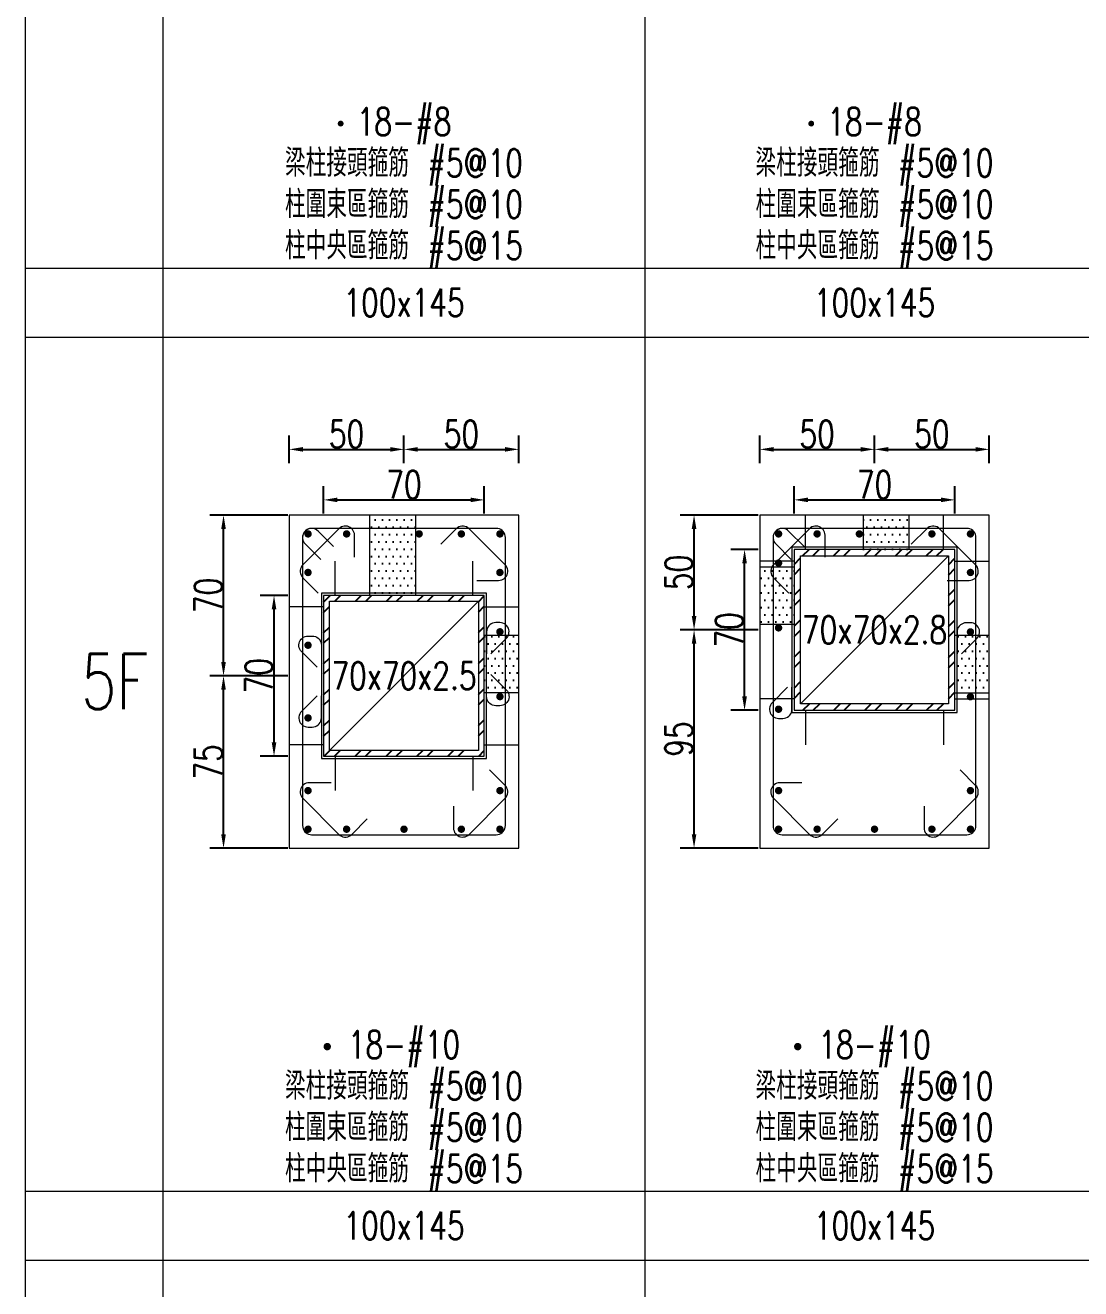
# Model space of a CAD drawing. Header units: millimetres. Extents: x 0 to 3905, y 0 to 8880.
# Drawn here: x 0 to 460, y 1596 to 2146 of the extents above; entities that cross this region are included whole.
import ezdxf
from ezdxf.enums import TextEntityAlignment as Align

# ---------------------------------------------------------------- set-up
doc = ezdxf.new("R2010")
doc.units = ezdxf.units.MM
doc.layers.get('DEFPOINTS').update_dxf_attribs({"color": 3})
for name, color, linetype in [('Hatch線', 6, 'Continuous'), ('TC-鋼粱', 132, 'Continuous'), ('主筋斷面', 2, 'Continuous'), ('文字-主筋根數', 7, 'Continuous'), ('文字-剪力筋 中央區', 7, 'Continuous'), ('文字-剪力筋-BC', 7, 'Continuous'), ('文字-剪力筋-圍束區', 7, 'Continuous'), ('文字-斷面尺寸', 7, 'Continuous'), ('文字-樓群名稱', 7, 'Continuous'), ('文字-輔助字', 7, 'Continuous'), ('柱斷面線', 4, 'Continuous'), ('標註字', 4, 'Continuous'), ('箍筋線', 1, 'Continuous'), ('網格線', 7, 'Continuous'), ('鋼柱', 11, 'Continuous')]:
    doc.layers.add(name, color=color, linetype=linetype)
doc.styles.add('note', font='txt.shx', dxfattribs={"width": 0.75, "height": 12})
doc.styles.add('txt', font='txt.shx', dxfattribs={"height": 0.2, "bigfont": 'chineset.shx'})
doc.dimstyles.new('RCAD_DIM', dxfattribs={"dimtxt": 12, "dimasz": 6, "dimexe": 6, "dimexo": 0.625, "dimtad": 1, "dimdec": 0, "dimdsep": 46, "dimtxsty": 'note', "dimcen": 2.5, "dimclrd": 256, "dimclre": 256, "dimclrt": 256, "dimadec": 0, "dimazin": 0, "dimtfac": 1, "dimtmove": 0, "dimatfit": 3, "dimfxl": 0, "dimtolj": 1, "dimarcsym": 0})

# ---------------------------------------------------------------- blocks, each defined once
blk = doc.blocks.new('*D42')
at = {"layer": 'DEFPOINTS', "color": 0}
for p in [(200, 1939.12), (130, 1932.5), (200, 1932.5)]:
    blk.add_point(p, dxfattribs=at)
at = {"layer": '標註字', "lineweight": -2}
for p, q in [((130, 1933.12), (130, 1945.12)), ((200, 1933.12), (200, 1945.12)), ((136, 1939.12), (194, 1939.12))]:
    blk.add_line(p, q, dxfattribs=at)
at = {"layer": '標註字'}
for points in [[(136, 1940.12), (136, 1938.12), (130, 1939.12)], [(194, 1938.12), (194, 1940.12), (200, 1939.12)]]:
    blk.add_solid(points, dxfattribs=at)
at = {"layer": '標註字', "insert": (165, 1945.75), "char_height": 12, "attachment_point": 5, "style": 'note'}
blk.add_mtext('\\A1;70', dxfattribs=at)
blk = doc.blocks.new('*D43')
at = {"layer": 'DEFPOINTS', "color": 0}
for p in [(108.38, 1897.5), (115, 1897.5), (115, 1827.5)]:
    blk.add_point(p, dxfattribs=at)
at = {"layer": '標註字', "lineweight": -2}
for p, q in [((114.38, 1897.5), (102.38, 1897.5)), ((108.38, 1833.5), (108.38, 1891.5)), ((114.38, 1827.5), (102.38, 1827.5))]:
    blk.add_line(p, q, dxfattribs=at)
at = {"layer": '標註字'}
for points in [[(109.38, 1891.5), (107.38, 1891.5), (108.38, 1897.5)], [(107.38, 1833.5), (109.38, 1833.5), (108.38, 1827.5)]]:
    blk.add_solid(points, dxfattribs=at)
at = {"layer": '標註字', "insert": (101.75, 1862.5), "char_height": 12, "attachment_point": 5, "rotation": 90, "style": 'note'}
blk.add_mtext('\\A1;70', dxfattribs=at)
blk = doc.blocks.new('*D44')
at = {"layer": 'DEFPOINTS', "color": 0}
for p in [(165, 1961.12), (115, 1954.5), (165, 1954.5)]:
    blk.add_point(p, dxfattribs=at)
at = {"layer": '標註字', "lineweight": -2}
for p, q in [((115, 1955.12), (115, 1967.12)), ((165, 1955.12), (165, 1967.12)), ((121, 1961.12), (159, 1961.12))]:
    blk.add_line(p, q, dxfattribs=at)
at = {"layer": '標註字'}
for points in [[(121, 1962.12), (121, 1960.12), (115, 1961.12)], [(159, 1960.12), (159, 1962.12), (165, 1961.12)]]:
    blk.add_solid(points, dxfattribs=at)
at = {"layer": '標註字', "insert": (140, 1967.75), "char_height": 12, "attachment_point": 5, "style": 'note'}
blk.add_mtext('\\A1;50', dxfattribs=at)
blk = doc.blocks.new('*D45')
at = {"layer": 'DEFPOINTS', "color": 0}
for p in [(215, 1961.12), (165, 1954.5), (215, 1954.5)]:
    blk.add_point(p, dxfattribs=at)
at = {"layer": '標註字', "lineweight": -2}
for p, q in [((165, 1955.12), (165, 1967.12)), ((215, 1955.12), (215, 1967.12)), ((171, 1961.12), (209, 1961.12))]:
    blk.add_line(p, q, dxfattribs=at)
at = {"layer": '標註字'}
for points in [[(171, 1962.12), (171, 1960.12), (165, 1961.12)], [(209, 1960.12), (209, 1962.12), (215, 1961.12)]]:
    blk.add_solid(points, dxfattribs=at)
at = {"layer": '標註字', "insert": (190, 1967.75), "char_height": 12, "attachment_point": 5, "style": 'note'}
blk.add_mtext('\\A1;50', dxfattribs=at)
blk = doc.blocks.new('*D46')
at = {"layer": 'DEFPOINTS', "color": 0}
for p in [(86.38, 1862.5), (115, 1862.5), (115, 1787.5)]:
    blk.add_point(p, dxfattribs=at)
at = {"layer": '標註字', "lineweight": -2}
for p, q in [((114.38, 1862.5), (80.38, 1862.5)), ((86.38, 1793.5), (86.38, 1856.5)), ((114.38, 1787.5), (80.38, 1787.5))]:
    blk.add_line(p, q, dxfattribs=at)
at = {"layer": '標註字'}
for points in [[(87.38, 1856.5), (85.38, 1856.5), (86.38, 1862.5)], [(85.38, 1793.5), (87.38, 1793.5), (86.38, 1787.5)]]:
    blk.add_solid(points, dxfattribs=at)
at = {"layer": '標註字', "insert": (79.75, 1825), "char_height": 12, "attachment_point": 5, "rotation": 90, "style": 'note'}
blk.add_mtext('\\A1;75', dxfattribs=at)
blk = doc.blocks.new('*D47')
at = {"layer": 'DEFPOINTS', "color": 0}
for p in [(86.38, 1932.5), (115, 1932.5), (115, 1862.5)]:
    blk.add_point(p, dxfattribs=at)
at = {"layer": '標註字', "lineweight": -2}
for p, q in [((114.38, 1932.5), (80.38, 1932.5)), ((86.38, 1868.5), (86.38, 1926.5)), ((114.38, 1862.5), (80.38, 1862.5))]:
    blk.add_line(p, q, dxfattribs=at)
at = {"layer": '標註字'}
for points in [[(87.38, 1926.5), (85.38, 1926.5), (86.38, 1932.5)], [(85.38, 1868.5), (87.38, 1868.5), (86.38, 1862.5)]]:
    blk.add_solid(points, dxfattribs=at)
at = {"layer": '標註字', "insert": (79.75, 1897.5), "char_height": 12, "attachment_point": 5, "rotation": 90, "style": 'note'}
blk.add_mtext('\\A1;70', dxfattribs=at)
blk = doc.blocks.new('Circle_Filled')
at = {"const_width": 0.5}
blk.add_lwpolyline([(-0.25, 0, 1), (0.25, 0, 1)], format="xyb", close=True, dxfattribs=at)
blk = doc.blocks.new('*D174')
at = {"layer": 'DEFPOINTS', "color": 0}
for p in [(405, 1939.12), (335, 1932.5), (405, 1932.5)]:
    blk.add_point(p, dxfattribs=at)
at = {"layer": '標註字', "lineweight": -2}
for p, q in [((335, 1933.12), (335, 1945.12)), ((405, 1933.12), (405, 1945.12)), ((341, 1939.12), (399, 1939.12))]:
    blk.add_line(p, q, dxfattribs=at)
at = {"layer": '標註字'}
for points in [[(341, 1940.12), (341, 1938.12), (335, 1939.12)], [(399, 1938.12), (399, 1940.12), (405, 1939.12)]]:
    blk.add_solid(points, dxfattribs=at)
at = {"layer": '標註字', "insert": (370, 1945.75), "char_height": 12, "attachment_point": 5, "style": 'note'}
blk.add_mtext('\\A1;70', dxfattribs=at)
blk = doc.blocks.new('*D175')
at = {"layer": 'DEFPOINTS', "color": 0}
for p in [(313.38, 1917.5), (320, 1917.5), (320, 1847.5)]:
    blk.add_point(p, dxfattribs=at)
at = {"layer": '標註字', "lineweight": -2}
for p, q in [((319.38, 1917.5), (307.38, 1917.5)), ((313.38, 1853.5), (313.38, 1911.5)), ((319.38, 1847.5), (307.38, 1847.5))]:
    blk.add_line(p, q, dxfattribs=at)
at = {"layer": '標註字'}
for points in [[(314.38, 1911.5), (312.38, 1911.5), (313.38, 1917.5)], [(312.38, 1853.5), (314.38, 1853.5), (313.38, 1847.5)]]:
    blk.add_solid(points, dxfattribs=at)
at = {"layer": '標註字', "insert": (306.75, 1882.5), "char_height": 12, "attachment_point": 5, "rotation": 90, "style": 'note'}
blk.add_mtext('\\A1;70', dxfattribs=at)
blk = doc.blocks.new('*D176')
at = {"layer": 'DEFPOINTS', "color": 0}
for p in [(370, 1961.12), (320, 1954.5), (370, 1954.5)]:
    blk.add_point(p, dxfattribs=at)
at = {"layer": '標註字', "lineweight": -2}
for p, q in [((320, 1955.12), (320, 1967.12)), ((370, 1955.12), (370, 1967.12)), ((326, 1961.12), (364, 1961.12))]:
    blk.add_line(p, q, dxfattribs=at)
at = {"layer": '標註字'}
for points in [[(326, 1962.12), (326, 1960.12), (320, 1961.12)], [(364, 1960.12), (364, 1962.12), (370, 1961.12)]]:
    blk.add_solid(points, dxfattribs=at)
at = {"layer": '標註字', "insert": (345, 1967.75), "char_height": 12, "attachment_point": 5, "style": 'note'}
blk.add_mtext('\\A1;50', dxfattribs=at)
blk = doc.blocks.new('*D177')
at = {"layer": 'DEFPOINTS', "color": 0}
for p in [(420, 1961.12), (370, 1954.5), (420, 1954.5)]:
    blk.add_point(p, dxfattribs=at)
at = {"layer": '標註字', "lineweight": -2}
for p, q in [((370, 1955.12), (370, 1967.12)), ((420, 1955.12), (420, 1967.12)), ((376, 1961.12), (414, 1961.12))]:
    blk.add_line(p, q, dxfattribs=at)
at = {"layer": '標註字'}
for points in [[(376, 1962.12), (376, 1960.12), (370, 1961.12)], [(414, 1960.12), (414, 1962.12), (420, 1961.12)]]:
    blk.add_solid(points, dxfattribs=at)
at = {"layer": '標註字', "insert": (395, 1967.75), "char_height": 12, "attachment_point": 5, "style": 'note'}
blk.add_mtext('\\A1;50', dxfattribs=at)
blk = doc.blocks.new('*D178')
at = {"layer": 'DEFPOINTS', "color": 0}
for p in [(291.38, 1882.5), (320, 1882.5), (320, 1787.5)]:
    blk.add_point(p, dxfattribs=at)
at = {"layer": '標註字', "lineweight": -2}
for p, q in [((319.38, 1882.5), (285.38, 1882.5)), ((291.38, 1793.5), (291.38, 1876.5)), ((319.38, 1787.5), (285.38, 1787.5))]:
    blk.add_line(p, q, dxfattribs=at)
at = {"layer": '標註字'}
for points in [[(292.38, 1876.5), (290.38, 1876.5), (291.38, 1882.5)], [(290.38, 1793.5), (292.38, 1793.5), (291.38, 1787.5)]]:
    blk.add_solid(points, dxfattribs=at)
at = {"layer": '標註字', "insert": (284.75, 1835), "char_height": 12, "attachment_point": 5, "rotation": 90, "style": 'note'}
blk.add_mtext('\\A1;95', dxfattribs=at)
blk = doc.blocks.new('*D179')
at = {"layer": 'DEFPOINTS', "color": 0}
for p in [(291.38, 1932.5), (320, 1932.5), (320, 1882.5)]:
    blk.add_point(p, dxfattribs=at)
at = {"layer": '標註字', "lineweight": -2}
for p, q in [((319.38, 1932.5), (285.38, 1932.5)), ((291.38, 1888.5), (291.38, 1926.5)), ((319.38, 1882.5), (285.38, 1882.5))]:
    blk.add_line(p, q, dxfattribs=at)
at = {"layer": '標註字'}
for points in [[(292.38, 1926.5), (290.38, 1926.5), (291.38, 1932.5)], [(290.38, 1888.5), (292.38, 1888.5), (291.38, 1882.5)]]:
    blk.add_solid(points, dxfattribs=at)
at = {"layer": '標註字', "insert": (284.75, 1907.5), "char_height": 12, "attachment_point": 5, "rotation": 90, "style": 'note'}
blk.add_mtext('\\A1;50', dxfattribs=at)

msp = doc.modelspace()

# ---------------------------------------------------------------- hatches: boundary and pattern name
at = {"layer": 'Hatch線'}
h = msp.add_hatch(dxfattribs=at)
h.set_pattern_fill('ANSI32', color=256, style=0)
h.paths.add_polyline_path([(335, 1847.5), (405, 1847.5), (405, 1917.5), (335, 1917.5)], flags=17)
h.paths.add_polyline_path([(337.8, 1850.3), (337.8, 1914.7), (402.2, 1914.7), (402.2, 1850.3)])
h = msp.add_hatch(dxfattribs=at)
h.set_pattern_fill('ANSI32', color=256, style=0)
h.paths.add_polyline_path([(130, 1827.5), (200, 1827.5), (200, 1897.5), (130, 1897.5)], flags=17)
h.paths.add_polyline_path([(132.5, 1830), (132.5, 1895), (197.5, 1895), (197.5, 1830)])
at = {"layer": 'TC-鋼粱'}
h = msp.add_hatch(dxfattribs=at)
h.set_pattern_fill('DOTS', color=256, scale=2, style=0)
h.paths.add_polyline_path([(170, 1932.5), (150, 1932.5), (150, 1897.5), (170, 1897.5)], flags=17)
h = msp.add_hatch(dxfattribs=at)
h.set_pattern_fill('DOTS', color=256, scale=2, style=0)
h.paths.add_polyline_path([(385, 1932.5), (365, 1932.5), (365, 1917.5), (385, 1917.5)], flags=17)
h = msp.add_hatch(dxfattribs=at)
h.set_pattern_fill('DOTS', color=256, scale=2, style=0)
h.paths.add_polyline_path([(320, 1910), (320, 1885), (335, 1885), (335, 1910)], flags=17)
h = msp.add_hatch(dxfattribs=at)
h.set_pattern_fill('DOTS', color=256, scale=2, style=0)
h.paths.add_polyline_path([(215, 1855.06), (215, 1880.06), (200, 1880.06), (200, 1855.06)], flags=17)
h = msp.add_hatch(dxfattribs=at)
h.set_pattern_fill('DOTS', color=256, scale=2, style=0)
h.paths.add_polyline_path([(420, 1855), (420, 1880), (405, 1880), (405, 1855)], flags=17)

# ---------------------------------------------------------------- linework, layer by layer
at = {"layer": 'DEFPOINTS', "lineweight": 5}
for points in [[(340, 1917.5), (340, 1932.5)], [(400, 1917.5), (400, 1932.5)], [(335, 1846.5), (406, 1846.5), (406, 1918.5), (334, 1918.5), (334, 1846.5), (335, 1846.5)], [(135, 1897.5), (135, 1912.5)], [(195, 1897.5), (195, 1912.5)], [(335, 1912.5), (320, 1912.5)], [(337.8, 1850.3), (402.2, 1914.7)], [(405, 1912.5), (420, 1912.5)], [(130, 1826.5), (201, 1826.5), (201, 1898.5), (129, 1898.5), (129, 1826.5), (130, 1826.5)], [(132.5, 1830), (197.5, 1895)], [(130, 1892.5), (115, 1892.5)], [(200, 1892.5), (215, 1892.5)], [(335, 1852.5), (320, 1852.5)], [(405, 1852.5), (420, 1852.5)], [(340, 1847.5), (340, 1832.5)], [(400, 1847.5), (400, 1832.5)], [(130, 1832.5), (115, 1832.5)], [(200, 1832.5), (215, 1832.5)], [(135, 1827.5), (135, 1812.5)], [(195, 1827.5), (195, 1812.5)]]:
    msp.add_lwpolyline(points, dxfattribs=at)
at = {"layer": 'TC-鋼粱', "lineweight": 5}
for points in [[(150, 1932.5), (150, 1897.5)], [(170, 1932.5), (170, 1897.5)], [(365, 1932.5), (365, 1917.5)], [(385, 1932.5), (385, 1917.5)], [(320, 1910), (335, 1910)], [(320, 1885), (335, 1885)], [(215, 1880.06), (200, 1880.06)], [(420, 1880), (405, 1880)], [(215, 1855.06), (200, 1855.06)], [(420, 1855), (405, 1855)]]:
    msp.add_lwpolyline(points, dxfattribs=at)
at = {"layer": '柱斷面線', "lineweight": 5}
for points in [[(115, 1787.5), (215, 1787.5), (215, 1932.5), (115, 1932.5), (115, 1787.5)], [(320, 1787.5), (420, 1787.5), (420, 1932.5), (320, 1932.5), (320, 1787.5)]]:
    msp.add_lwpolyline(points, dxfattribs=at)
at = {"layer": '箍筋線', "lineweight": 5}
for points in [[(143.43, 1914.21), (143.43, 1923.75), (143.37, 1924.42), (143.2, 1925.06), (142.93, 1925.67), (142.56, 1926.23), (142.1, 1926.72), (141.57, 1927.12), (140.97, 1927.42), (140.34, 1927.63), (139.67, 1927.72), (139.01, 1927.7), (138.35, 1927.57), (137.73, 1927.33), (137.15, 1926.99), (136.64, 1926.56), (120.94, 1910.86), (120.49, 1910.33), (120.15, 1909.73), (119.91, 1909.08), (119.79, 1908.39), (119.79, 1907.7), (119.91, 1907.02), (120.15, 1906.37), (120.49, 1905.77), (120.94, 1905.24), (127.68, 1898.49)], [(134.33, 1918.79), (127.58, 1925.54), (127.07, 1925.97), (126.49, 1926.31), (125.87, 1926.55), (125.22, 1926.68), (124.55, 1926.7), (123.89, 1926.61), (123.25, 1926.4), (122.66, 1926.1), (122.12, 1925.69), (121.66, 1925.21), (121.29, 1924.65), (121.02, 1924.04), (120.85, 1923.4), (120.79, 1922.73), (120.79, 1797.27), (120.86, 1796.58), (121.03, 1795.91), (121.33, 1795.28), (121.72, 1794.71), (122.21, 1794.22), (122.78, 1793.83), (123.41, 1793.53), (124.08, 1793.36), (124.77, 1793.29), (205.23, 1793.29), (205.92, 1793.36), (206.59, 1793.53), (207.22, 1793.83), (207.79, 1794.22), (208.28, 1794.71), (208.67, 1795.28), (208.97, 1795.91), (209.14, 1796.58), (209.21, 1797.27), (209.21, 1922.73), (209.14, 1923.42), (208.97, 1924.09), (208.67, 1924.72), (208.28, 1925.29), (207.79, 1925.78), (207.22, 1926.17), (206.59, 1926.47), (205.92, 1926.64), (205.23, 1926.71), (124.77, 1926.71), (124.1, 1926.65), (123.46, 1926.48), (122.85, 1926.21), (122.29, 1925.84), (121.81, 1925.38), (121.4, 1924.84), (121.1, 1924.25), (120.89, 1923.61), (120.8, 1922.95), (120.82, 1922.28), (120.95, 1921.63), (121.19, 1921.01), (121.53, 1920.43), (121.96, 1919.92), (128.71, 1913.17)], [(196.71, 1904.07), (206.25, 1904.07), (206.92, 1904.13), (207.56, 1904.3), (208.17, 1904.57), (208.73, 1904.94), (209.22, 1905.4), (209.62, 1905.93), (209.92, 1906.53), (210.13, 1907.16), (210.22, 1907.83), (210.2, 1908.49), (210.07, 1909.15), (209.83, 1909.77), (209.49, 1910.35), (209.06, 1910.86), (193.36, 1926.56), (192.83, 1927.01), (192.23, 1927.35), (191.58, 1927.59), (190.89, 1927.71), (190.2, 1927.71), (189.52, 1927.59), (188.87, 1927.35), (188.27, 1927.01), (187.74, 1926.56), (180.99, 1919.82)], [(348.43, 1914.21), (348.43, 1923.75), (348.37, 1924.42), (348.2, 1925.06), (347.93, 1925.67), (347.56, 1926.23), (347.1, 1926.72), (346.57, 1927.12), (345.97, 1927.42), (345.34, 1927.63), (344.67, 1927.72), (344.01, 1927.7), (343.35, 1927.57), (342.73, 1927.33), (342.15, 1926.99), (341.64, 1926.56), (325.94, 1910.86), (325.49, 1910.33), (325.15, 1909.73), (324.91, 1909.08), (324.79, 1908.39), (324.79, 1907.7), (324.91, 1907.02), (325.15, 1906.37), (325.49, 1905.77), (325.94, 1905.24), (332.68, 1898.49)], [(339.33, 1918.79), (332.58, 1925.54), (332.07, 1925.97), (331.49, 1926.31), (330.87, 1926.55), (330.22, 1926.68), (329.55, 1926.7), (328.89, 1926.61), (328.25, 1926.4), (327.66, 1926.1), (327.12, 1925.69), (326.66, 1925.21), (326.29, 1924.65), (326.02, 1924.04), (325.85, 1923.4), (325.79, 1922.73), (325.79, 1797.27), (325.86, 1796.58), (326.03, 1795.91), (326.33, 1795.28), (326.72, 1794.71), (327.21, 1794.22), (327.78, 1793.83), (328.41, 1793.53), (329.08, 1793.36), (329.77, 1793.29), (410.23, 1793.29), (410.92, 1793.36), (411.59, 1793.53), (412.22, 1793.83), (412.79, 1794.22), (413.28, 1794.71), (413.67, 1795.28), (413.97, 1795.91), (414.14, 1796.58), (414.21, 1797.27), (414.21, 1922.73), (414.14, 1923.42), (413.97, 1924.09), (413.67, 1924.72), (413.28, 1925.29), (412.79, 1925.78), (412.22, 1926.17), (411.59, 1926.47), (410.92, 1926.64), (410.23, 1926.71), (329.77, 1926.71), (329.1, 1926.65), (328.46, 1926.48), (327.85, 1926.21), (327.29, 1925.84), (326.81, 1925.38), (326.4, 1924.84), (326.1, 1924.25), (325.89, 1923.61), (325.8, 1922.95), (325.82, 1922.28), (325.95, 1921.63), (326.19, 1921.01), (326.53, 1920.43), (326.96, 1919.92), (333.71, 1913.17)], [(401.71, 1904.07), (411.25, 1904.07), (411.92, 1904.13), (412.56, 1904.3), (413.17, 1904.57), (413.73, 1904.94), (414.22, 1905.4), (414.62, 1905.93), (414.92, 1906.53), (415.13, 1907.16), (415.22, 1907.83), (415.2, 1908.49), (415.07, 1909.15), (414.83, 1909.77), (414.49, 1910.35), (414.06, 1910.86), (398.36, 1926.56), (397.83, 1927.01), (397.23, 1927.35), (396.58, 1927.59), (395.89, 1927.71), (395.2, 1927.71), (394.52, 1927.59), (393.87, 1927.35), (393.27, 1927.01), (392.74, 1926.56), (385.99, 1919.82)], [(202.86, 1872.12), (209.61, 1878.86), (210.04, 1879.37), (210.38, 1879.95), (210.62, 1880.57), (210.75, 1881.23), (210.77, 1881.9), (210.68, 1882.56), (210.47, 1883.19), (210.17, 1883.79), (209.77, 1884.32), (209.28, 1884.78), (208.72, 1885.15), (208.11, 1885.42), (207.47, 1885.59), (206.8, 1885.65), (204.96, 1885.65), (204.27, 1885.59), (203.6, 1885.41), (202.97, 1885.12), (202.4, 1884.72), (201.91, 1884.23), (201.51, 1883.66), (201.22, 1883.03), (201.04, 1882.36), (200.98, 1881.67), (200.98, 1872.13)], [(407.86, 1872.05), (414.61, 1878.8), (415.04, 1879.31), (415.38, 1879.88), (415.62, 1880.51), (415.75, 1881.16), (415.77, 1881.83), (415.68, 1882.49), (415.47, 1883.13), (415.17, 1883.72), (414.77, 1884.26), (414.28, 1884.72), (413.72, 1885.09), (413.11, 1885.36), (412.47, 1885.53), (411.8, 1885.58), (409.96, 1885.58), (409.27, 1885.52), (408.6, 1885.35), (407.97, 1885.05), (407.4, 1884.65), (406.91, 1884.17), (406.51, 1883.6), (406.22, 1882.97), (406.04, 1882.3), (405.98, 1881.61), (405.98, 1872.07)], [(127.14, 1866.28), (120.39, 1873.02), (119.96, 1873.53), (119.62, 1874.11), (119.38, 1874.73), (119.25, 1875.39), (119.23, 1876.06), (119.32, 1876.72), (119.53, 1877.35), (119.83, 1877.95), (120.23, 1878.48), (120.72, 1878.94), (121.28, 1879.31), (121.89, 1879.58), (122.53, 1879.75), (123.2, 1879.81), (125.04, 1879.81), (125.73, 1879.75), (126.4, 1879.57), (127.03, 1879.28), (127.6, 1878.88), (128.09, 1878.39), (128.49, 1877.82), (128.78, 1877.19), (128.96, 1876.52), (129.02, 1875.83), (129.02, 1866.29)], [(202.86, 1863.01), (209.61, 1856.26), (210.04, 1855.75), (210.38, 1855.18), (210.62, 1854.55), (210.75, 1853.9), (210.77, 1853.23), (210.68, 1852.57), (210.47, 1851.93), (210.17, 1851.34), (209.77, 1850.81), (209.28, 1850.35), (208.72, 1849.97), (208.11, 1849.7), (207.47, 1849.54), (206.8, 1849.48), (204.96, 1849.48), (204.27, 1849.54), (203.6, 1849.72), (202.97, 1850.01), (202.4, 1850.41), (201.91, 1850.9), (201.51, 1851.47), (201.22, 1852.09), (201.04, 1852.76), (200.98, 1853.45), (200.98, 1862.99)], [(332.14, 1857.5), (325.39, 1850.76), (324.96, 1850.25), (324.62, 1849.67), (324.38, 1849.05), (324.25, 1848.39), (324.23, 1847.72), (324.32, 1847.06), (324.53, 1846.42), (324.83, 1845.83), (325.23, 1845.3), (325.72, 1844.84), (326.28, 1844.47), (326.89, 1844.19), (327.53, 1844.03), (328.2, 1843.97), (330.04, 1843.97), (330.73, 1844.03), (331.4, 1844.21), (332.03, 1844.5), (332.6, 1844.9), (333.09, 1845.39), (333.49, 1845.96), (333.78, 1846.59), (333.96, 1847.25), (334.02, 1847.95), (334.02, 1857.49)], [(127.14, 1853.72), (120.39, 1846.98), (119.96, 1846.47), (119.62, 1845.89), (119.38, 1845.27), (119.25, 1844.61), (119.23, 1843.94), (119.32, 1843.28), (119.53, 1842.65), (119.83, 1842.05), (120.23, 1841.52), (120.72, 1841.06), (121.28, 1840.69), (121.89, 1840.42), (122.53, 1840.25), (123.2, 1840.19), (125.04, 1840.19), (125.73, 1840.25), (126.4, 1840.43), (127.03, 1840.72), (127.6, 1841.12), (128.09, 1841.61), (128.49, 1842.18), (128.78, 1842.81), (128.96, 1843.48), (129.02, 1844.17), (129.02, 1853.71)], [(186.57, 1805.79), (186.57, 1796.25), (186.63, 1795.58), (186.8, 1794.94), (187.07, 1794.33), (187.44, 1793.77), (187.9, 1793.28), (188.43, 1792.88), (189.03, 1792.58), (189.66, 1792.37), (190.33, 1792.28), (190.99, 1792.3), (191.65, 1792.43), (192.27, 1792.67), (192.85, 1793.01), (193.36, 1793.44), (209.06, 1809.14), (209.51, 1809.67), (209.85, 1810.27), (210.09, 1810.92), (210.21, 1811.61), (210.21, 1812.3), (210.09, 1812.98), (209.85, 1813.63), (209.51, 1814.23), (209.06, 1814.76), (202.32, 1821.51)], [(391.57, 1805.79), (391.57, 1796.25), (391.63, 1795.58), (391.8, 1794.94), (392.07, 1794.33), (392.44, 1793.77), (392.9, 1793.28), (393.43, 1792.88), (394.03, 1792.58), (394.66, 1792.37), (395.33, 1792.28), (395.99, 1792.3), (396.65, 1792.43), (397.27, 1792.67), (397.85, 1793.01), (398.36, 1793.44), (414.06, 1809.14), (414.51, 1809.67), (414.85, 1810.27), (415.09, 1810.92), (415.21, 1811.61), (415.21, 1812.3), (415.09, 1812.98), (414.85, 1813.63), (414.51, 1814.23), (414.06, 1814.76), (407.32, 1821.51)], [(133.29, 1815.93), (123.75, 1815.93), (123.08, 1815.87), (122.44, 1815.7), (121.83, 1815.43), (121.27, 1815.06), (120.78, 1814.6), (120.38, 1814.07), (120.08, 1813.47), (119.87, 1812.84), (119.78, 1812.17), (119.8, 1811.51), (119.93, 1810.85), (120.17, 1810.23), (120.51, 1809.65), (120.94, 1809.14), (136.64, 1793.44), (137.17, 1792.99), (137.77, 1792.65), (138.42, 1792.41), (139.11, 1792.29), (139.8, 1792.29), (140.48, 1792.41), (141.13, 1792.65), (141.73, 1792.99), (142.26, 1793.44), (149.01, 1800.18)], [(338.29, 1815.93), (328.75, 1815.93), (328.08, 1815.87), (327.44, 1815.7), (326.83, 1815.43), (326.27, 1815.06), (325.78, 1814.6), (325.38, 1814.07), (325.08, 1813.47), (324.87, 1812.84), (324.78, 1812.17), (324.8, 1811.51), (324.93, 1810.85), (325.17, 1810.23), (325.51, 1809.65), (325.94, 1809.14), (341.64, 1793.44), (342.17, 1792.99), (342.77, 1792.65), (343.42, 1792.41), (344.11, 1792.29), (344.8, 1792.29), (345.48, 1792.41), (346.13, 1792.65), (346.73, 1792.99), (347.26, 1793.44), (354.01, 1800.18)]]:
    msp.add_lwpolyline(points, dxfattribs=at)
at = {"layer": '網格線', "lineweight": 5}
for points in [[(0, 2412), (0, 2040)], [(60, 2412), (60, 2040)], [(270, 2412), (270, 2040)], [(0, 2040), (0, 2010)], [(0, 2040), (60, 2040)], [(60, 2040), (270, 2040)], [(60, 2040), (60, 2010)], [(270, 2040), (470, 2040)], [(270, 2040), (270, 2010)], [(0, 2010), (0, 1638)], [(0, 2010), (60, 2010)], [(60, 2010), (270, 2010)], [(60, 2010), (60, 1638)], [(270, 2010), (470, 2010)], [(270, 2010), (270, 1638)], [(0, 1638), (0, 1608)], [(0, 1638), (60, 1638)], [(60, 1638), (270, 1638)], [(60, 1638), (60, 1608)], [(270, 1638), (470, 1638)], [(270, 1638), (270, 1608)], [(0, 1608), (0, 1236)], [(0, 1608), (60, 1608)], [(60, 1608), (270, 1608)], [(60, 1608), (60, 1236)], [(270, 1608), (470, 1608)], [(270, 1608), (270, 1236)]]:
    msp.add_lwpolyline(points, dxfattribs=at)
at = {"layer": '鋼柱', "lineweight": 5}
for points in [[(335, 1847.5), (405, 1847.5), (405, 1917.5), (335, 1917.5), (335, 1847.5)], [(337.8, 1850.3), (337.8, 1914.7), (402.2, 1914.7), (402.2, 1850.3), (337.8, 1850.3)], [(130, 1827.5), (200, 1827.5), (200, 1897.5), (130, 1897.5), (130, 1827.5)], [(132.5, 1830), (132.5, 1895), (197.5, 1895), (197.5, 1830), (132.5, 1830)]]:
    msp.add_lwpolyline(points, dxfattribs=at)

# ---------------------------------------------------------------- block references
at = {"layer": '主筋斷面', "lineweight": 5}
for p, xscale, yscale in [((137.42, 2103), 2.539999961853027, 2.539999961853027), ((342.42, 2103), 2.539999961853027, 2.539999961853027), ((123.2, 1924.3), 3.220000028610229, 3.220000028610229), ((140, 1924.3), 3.220000028610229, 3.220000028610229), ((171.61, 1924.3), 3.220000028610229, 3.220000028610229), ((190, 1924.3), 3.220000028610229, 3.220000028610229), ((206.8, 1924.3), 3.220000028610229, 3.220000028610229), ((328.2, 1924.3), 3.220000028610229, 3.220000028610229), ((345, 1924.3), 3.220000028610229, 3.220000028610229), ((363.39, 1924.3), 3.220000028610229, 3.220000028610229), ((395, 1924.3), 3.220000028610229, 3.220000028610229), ((411.8, 1924.3), 3.220000028610229, 3.220000028610229), ((328.2, 1911.61), 3.220000028610229, 3.220000028610229), ((123.2, 1907.5), 3.220000028610229, 3.220000028610229), ((206.8, 1907.5), 3.220000028610229, 3.220000028610229), ((411.8, 1907.5), 3.220000028610229, 3.220000028610229), ((206.8, 1881.67), 3.220000028610229, 3.220000028610229), ((328.2, 1883.39), 3.220000028610229, 3.220000028610229), ((411.8, 1881.61), 3.220000028610229, 3.220000028610229), ((123.2, 1875.83), 3.220000028610229, 3.220000028610229), ((206.8, 1853.45), 3.220000028610229, 3.220000028610229), ((411.8, 1853.39), 3.220000028610229, 3.220000028610229), ((328.2, 1847.95), 3.220000028610229, 3.220000028610229), ((123.2, 1844.17), 3.220000028610229, 3.220000028610229), ((123.2, 1812.5), 3.220000028610229, 3.220000028610229), ((206.8, 1812.5), 3.220000028610229, 3.220000028610229), ((328.2, 1812.5), 3.220000028610229, 3.220000028610229), ((411.8, 1812.5), 3.220000028610229, 3.220000028610229), ((123.2, 1795.7), 3.220000028610229, 3.220000028610229), ((140, 1795.7), 3.220000028610229, 3.220000028610229), ((165, 1795.7), 3.220000028610229, 3.220000028610229), ((190, 1795.7), 3.220000028610229, 3.220000028610229), ((206.8, 1795.7), 3.220000028610229, 3.220000028610229), ((328.2, 1795.7), 3.220000028610229, 3.220000028610229), ((345, 1795.7), 3.220000028610229, 3.220000028610229), ((370, 1795.7), 3.220000028610229, 3.220000028610229), ((395, 1795.7), 3.220000028610229, 3.220000028610229), ((411.8, 1795.7), 3.220000028610229, 3.220000028610229), ((131.56, 1701), 3.220000028610229, 3.220000028610229), ((336.56, 1701), 3.220000028610229, 3.220000028610229)]:
    msp.add_blockref('Circle_Filled', p, dxfattribs=dict(at, xscale=xscale, yscale=yscale))

# ---------------------------------------------------------------- texts
at = {"layer": '文字-主筋根數', "style": 'txt', "width": 0.75}
for s, p in [('18-#8', (165, 2103)), ('18-#8', (370, 2103)), ('18-#10', (165, 1701)), ('18-#10', (370, 1701))]:
    msp.add_text(s, height=12, dxfattribs=at).set_placement(p, align=Align.MIDDLE)
at = {"layer": '文字-剪力筋 中央區', "style": 'txt', "width": 0.75}
for p in [(165, 2049), (370, 2049), (165, 1647), (370, 1647)]:
    msp.add_text('柱中央區箍筋 #5@15', height=12, dxfattribs=at).set_placement(p, align=Align.MIDDLE)
at = {"layer": '文字-剪力筋-BC', "style": 'txt', "width": 0.75}
for p in [(165, 2085), (370, 2085), (165, 1683), (370, 1683)]:
    msp.add_text('梁柱接頭箍筋 #5@10', height=12, dxfattribs=at).set_placement(p, align=Align.MIDDLE)
at = {"layer": '文字-剪力筋-圍束區', "style": 'txt', "width": 0.75}
for p in [(165, 2067), (370, 2067), (165, 1665), (370, 1665)]:
    msp.add_text('柱圍束區箍筋 #5@10', height=12, dxfattribs=at).set_placement(p, align=Align.MIDDLE)
at = {"layer": '文字-斷面尺寸', "style": 'txt', "width": 0.75}
for p in [(165, 2025), (370, 2025), (165, 1623), (370, 1623)]:
    msp.add_text('100x145', height=12, dxfattribs=at).set_placement(p, align=Align.MIDDLE)
at = {"layer": '文字-樓群名稱', "style": 'txt', "width": 0.75}
msp.add_text('5F', height=24, dxfattribs=at).set_placement((39, 1860), align=Align.MIDDLE)
at = {"layer": '文字-輔助字', "style": 'txt', "width": 0.75}
for s, p in [('70x70x2.8', (370, 1882.5)), ('70x70x2.5', (165, 1862.5))]:
    msp.add_text(s, height=12, dxfattribs=at).set_placement(p, align=Align.MIDDLE)

# ---------------------------------------------------------------- dimensions: what is measured, and where the dimension line sits
at = {"layer": '標註字'}
for base, p1, p2, picture, middle in [((165, 1961.12), (115, 1954.5), (165, 1954.5), '*D44', (140, 1967.75)), ((215, 1961.12), (165, 1954.5), (215, 1954.5), '*D45', (190, 1967.75)), ((370, 1961.12), (320, 1954.5), (370, 1954.5), '*D176', (345, 1967.75)), ((420, 1961.12), (370, 1954.5), (420, 1954.5), '*D177', (395, 1967.75)), ((200, 1939.12), (130, 1932.5), (200, 1932.5), '*D42', (165, 1945.75)), ((405, 1939.12), (335, 1932.5), (405, 1932.5), '*D174', (370, 1945.75))]:
    dim = msp.add_linear_dim(base=base, p1=p1, p2=p2, dimstyle='RCAD_DIM', dxfattribs=at)
    dim.commit()
    dim.dimension.update_dxf_attribs({"geometry": picture, "text_midpoint": middle})
for base, p1, p2, picture, middle in [((86.38, 1932.5), (115, 1862.5), (115, 1932.5), '*D47', (79.75, 1897.5)), ((291.38, 1932.5), (320, 1882.5), (320, 1932.5), '*D179', (284.75, 1907.5)), ((313.38, 1917.5), (320, 1847.5), (320, 1917.5), '*D175', (306.75, 1882.5)), ((108.38, 1897.5), (115, 1827.5), (115, 1897.5), '*D43', (101.75, 1862.5)), ((291.38, 1882.5), (320, 1787.5), (320, 1882.5), '*D178', (284.75, 1835)), ((86.38, 1862.5), (115, 1787.5), (115, 1862.5), '*D46', (79.75, 1825))]:
    dim = msp.add_linear_dim(base=base, p1=p1, p2=p2, angle=90, dimstyle='RCAD_DIM', dxfattribs=at)
    dim.commit()
    dim.dimension.update_dxf_attribs({"geometry": picture, "text_midpoint": middle})

doc.saveas('drawing.dxf')
